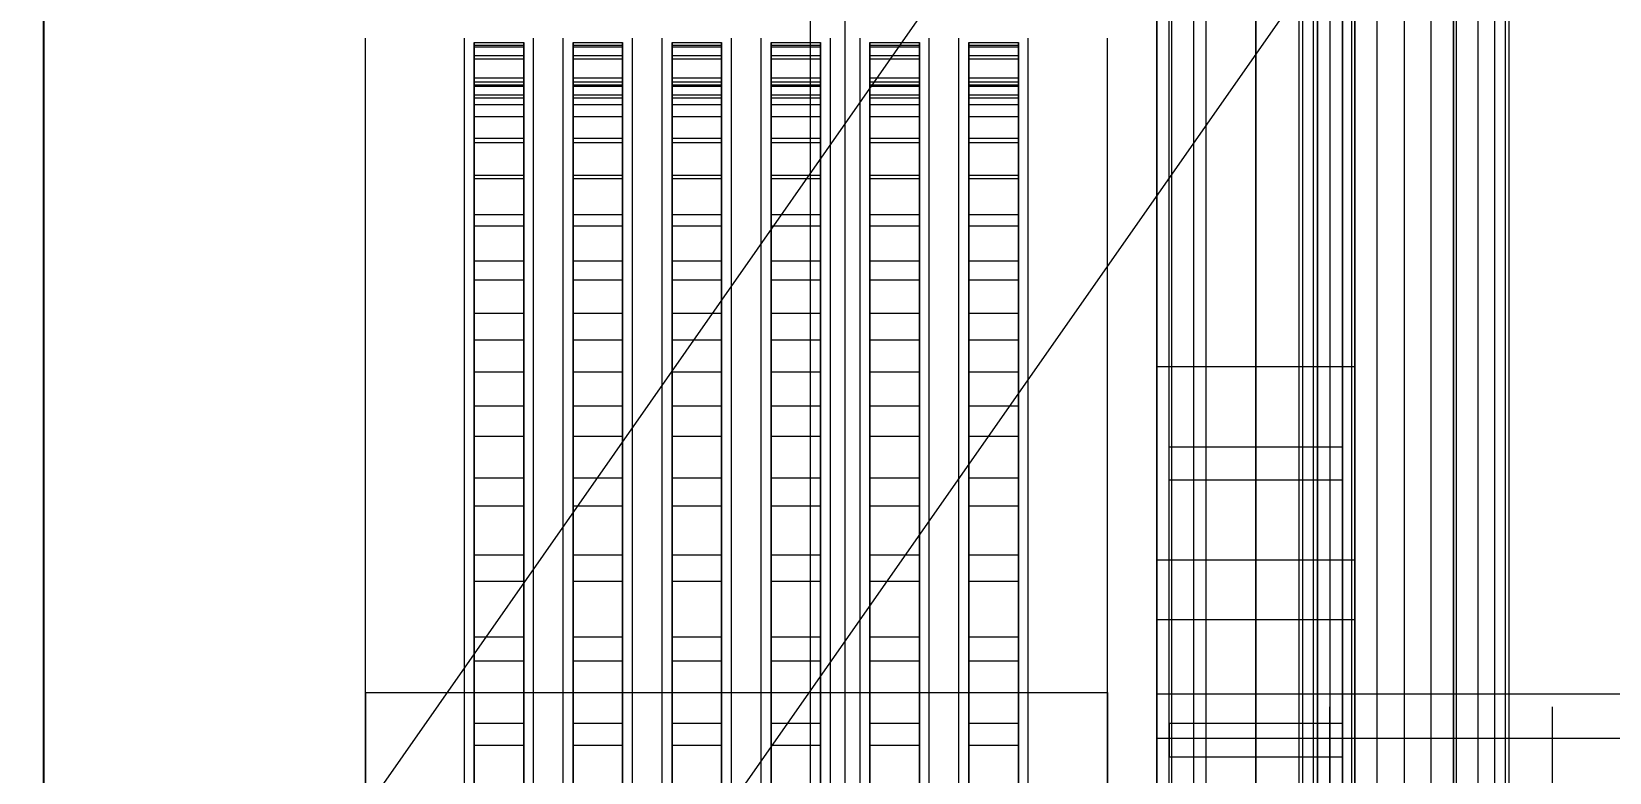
# Model space of a CAD drawing. Header units: millimetres. Extents: x -1970 to 59977, y -50268 to 6837.
# Drawn here: x -1727.5 to -1408.5, y -34168.6 to -34018.8 of the extents above; entities that cross this region are included whole.
import ezdxf

# ---------------------------------------------------------------- set-up
doc = ezdxf.new("R2010")
doc.units = ezdxf.units.MM
for name, color, linetype, lineweight in [('COTAS_O', 1, 'Continuous', 0), ('frontal_briquetadora', 7, 'Continuous', 0), ('frontal_C03', 7, 'Continuous', 0), ('frontal_mezcladora', 7, 'Continuous', 0), ('frontal_tolva', 7, 'Continuous', 0)]:
    doc.layers.add(name, color=color, linetype=linetype, lineweight=lineweight)
doc.dimstyles.new('R19_100', dxfattribs={"dimtxt": 250, "dimasz": 150, "dimexe": 150, "dimexo": 80, "dimgap": 100, "dimtad": 1, "dimtih": 1, "dimtoh": 1, "dimdsep": 46, "dimcen": 0.09, "dimadec": 0, "dimazin": 0, "dimtfac": 1, "dimtdec": 4, "dimtofl": 0, "dimtmove": 0, "dimatfit": 3, "dimfxl": 1, "dimtolj": 1, "dimtzin": 0, "dimarcsym": 0})

# ---------------------------------------------------------------- blocks, each defined once
blk = doc.blocks.new('*D38')
at = {"layer": 'COTAS_O', "color": 0, "lineweight": -2, "transparency": 16777216}
for p, q in [((-1645, -31700), (-875, -31700)), ((-1025, -34250), (-1025, -31850)), ((-1645, -34400), (-875, -34400))]:
    blk.add_line(p, q, dxfattribs=at)
at = {"layer": 'COTAS_O', "color": 0, "transparency": 16777216}
for points in [[(-1050, -31850), (-1000, -31850), (-1025, -31700)], [(-1050, -34250), (-1000, -34250), (-1025, -34400)]]:
    blk.add_solid(points, dxfattribs=at)
at = {"layer": 'Defpoints', "color": 0, "transparency": 16777216}
for p in [(-1725, -31700), (-1025, -31700), (-1725, -34400)]:
    blk.add_point(p, dxfattribs=at)
blk = doc.blocks.new('*D39')
at = {"layer": 'COTAS_O', "color": 0, "lineweight": -2, "transparency": 16777216}
for p, q in [((-1725, -34320), (-1725, -33550)), ((1725, -34320), (1725, -33550)), ((-1575, -33700), (1575, -33700))]:
    blk.add_line(p, q, dxfattribs=at)
at = {"layer": 'COTAS_O', "color": 0, "transparency": 16777216}
for points in [[(-1575, -33675), (-1575, -33725), (-1725, -33700)], [(1575, -33675), (1575, -33725), (1725, -33700)]]:
    blk.add_solid(points, dxfattribs=at)
at = {"layer": 'Defpoints', "color": 0, "transparency": 16777216}
for p in [(1725, -33700), (-1725, -34400), (1725, -34400)]:
    blk.add_point(p, dxfattribs=at)
blk = doc.blocks.new('*D44')
at = {"layer": 'COTAS_O', "color": 0, "lineweight": -2, "transparency": 16777216}
for p, q in [((-1400, -33700), (-630, -33700)), ((-780, -35850), (-780, -33850)), ((-1400, -36000), (-630, -36000))]:
    blk.add_line(p, q, dxfattribs=at)
at = {"layer": 'COTAS_O', "color": 0, "transparency": 16777216}
for points in [[(-805, -33850), (-755, -33850), (-780, -33700)], [(-805, -35850), (-755, -35850), (-780, -36000)]]:
    blk.add_solid(points, dxfattribs=at)
at = {"layer": 'Defpoints', "color": 0, "transparency": 16777216}
for p in [(-1480, -33700), (-780, -33700), (-1480, -36000)]:
    blk.add_point(p, dxfattribs=at)

msp = doc.modelspace()

# ---------------------------------------------------------------- linework, layer by layer
at = {"layer": 'frontal_briquetadora'}
for p, q in [((-1660, -34021.432), (-1660, -34020.159)), ((-1640, -34021.432), (-1640, -34020.159)), ((-1638, -34021.599), (-1638, -34021.008)), ((-1638, -34021.008), (-1638, -34021.918)), ((-1638, -34021.008), (-1628, -34021.008)), ((-1628, -34021.008), (-1628, -34021.918)), ((-1628, -34021.599), (-1628, -34021.008)), ((-1626, -34021.432), (-1626, -34020.159)), ((-1620, -34021.432), (-1620, -34020.159)), ((-1618, -34021.599), (-1618, -34021.008)), ((-1618, -34021.008), (-1618, -34021.918)), ((-1618, -34021.008), (-1608, -34021.008)), ((-1608, -34021.008), (-1608, -34021.918)), ((-1608, -34021.599), (-1608, -34021.008)), ((-1606, -34021.432), (-1606, -34020.159)), ((-1600, -34021.432), (-1600, -34020.159)), ((-1598, -34021.599), (-1598, -34021.008)), ((-1598, -34021.008), (-1598, -34021.918)), ((-1598, -34021.008), (-1588, -34021.008)), ((-1588, -34021.008), (-1588, -34021.918)), ((-1588, -34021.599), (-1588, -34021.008)), ((-1586, -34021.432), (-1586, -34020.159)), ((-1580, -34021.432), (-1580, -34020.159)), ((-1578, -34021.599), (-1578, -34021.008)), ((-1578, -34021.008), (-1578, -34021.918)), ((-1578, -34021.008), (-1568, -34021.008)), ((-1568, -34021.008), (-1568, -34021.918)), ((-1568, -34021.599), (-1568, -34021.008)), ((-1566, -34021.432), (-1566, -34020.159)), ((-1560, -34021.432), (-1560, -34020.159)), ((-1558, -34021.599), (-1558, -34021.008)), ((-1558, -34021.008), (-1558, -34021.918)), ((-1558, -34021.008), (-1548, -34021.008)), ((-1548, -34021.008), (-1548, -34021.918)), ((-1548, -34021.599), (-1548, -34021.008)), ((-1546, -34021.432), (-1546, -34020.159)), ((-1540, -34021.432), (-1540, -34020.159)), ((-1538, -34021.599), (-1538, -34021.008)), ((-1538, -34021.008), (-1538, -34021.918)), ((-1538, -34021.008), (-1528, -34021.008)), ((-1528, -34021.008), (-1528, -34021.918)), ((-1528, -34021.599), (-1528, -34021.008)), ((-1526, -34021.432), (-1526, -34020.159)), ((-1510, -34021.432), (-1510, -34020.159)), ((-1660, -34023.974), (-1660, -34021.432)), ((-1660, -34027.772), (-1660, -34023.974)), ((-1640, -34023.974), (-1640, -34021.432)), ((-1640, -34027.772), (-1640, -34023.974)), ((-1638, -34023.687), (-1638, -34021.599)), ((-1638, -34021.599), (-1628, -34021.599)), ((-1638, -34021.918), (-1638, -34024.323)), ((-1638, -34021.918), (-1628, -34021.918)), ((-1638, -34255.522), (-1638, -34023.687)), ((-1638, -34023.687), (-1628, -34023.687)), ((-1638, -34024.323), (-1638, -34028.212)), ((-1638, -34024.323), (-1628, -34024.323)), ((-1628, -34023.687), (-1628, -34021.599)), ((-1628, -34021.918), (-1628, -34024.323)), ((-1628, -34255.522), (-1628, -34023.687)), ((-1628, -34024.323), (-1628, -34028.212)), ((-1626, -34023.974), (-1626, -34021.432)), ((-1626, -34027.772), (-1626, -34023.974)), ((-1620, -34023.974), (-1620, -34021.432)), ((-1620, -34027.772), (-1620, -34023.974)), ((-1618, -34023.687), (-1618, -34021.599)), ((-1618, -34021.599), (-1608, -34021.599)), ((-1618, -34021.918), (-1618, -34024.323)), ((-1618, -34021.918), (-1608, -34021.918)), ((-1618, -34255.522), (-1618, -34023.687)), ((-1618, -34023.687), (-1608, -34023.687)), ((-1618, -34024.323), (-1618, -34028.212)), ((-1618, -34024.323), (-1608, -34024.323)), ((-1608, -34023.687), (-1608, -34021.599)), ((-1608, -34021.918), (-1608, -34024.323)), ((-1608, -34255.522), (-1608, -34023.687)), ((-1608, -34024.323), (-1608, -34028.212)), ((-1606, -34023.974), (-1606, -34021.432)), ((-1606, -34027.772), (-1606, -34023.974)), ((-1600, -34023.974), (-1600, -34021.432)), ((-1600, -34027.772), (-1600, -34023.974)), ((-1598, -34023.687), (-1598, -34021.599)), ((-1598, -34021.599), (-1588, -34021.599)), ((-1598, -34021.918), (-1598, -34024.323)), ((-1598, -34021.918), (-1588, -34021.918)), ((-1598, -34255.522), (-1598, -34023.687)), ((-1598, -34023.687), (-1588, -34023.687)), ((-1598, -34024.323), (-1598, -34028.212)), ((-1598, -34024.323), (-1588, -34024.323)), ((-1588, -34023.687), (-1588, -34021.599)), ((-1588, -34021.918), (-1588, -34024.323)), ((-1588, -34255.522), (-1588, -34023.687)), ((-1588, -34024.323), (-1588, -34028.212)), ((-1586, -34023.974), (-1586, -34021.432)), ((-1586, -34027.772), (-1586, -34023.974)), ((-1580, -34023.974), (-1580, -34021.432)), ((-1580, -34027.772), (-1580, -34023.974)), ((-1578, -34023.687), (-1578, -34021.599)), ((-1578, -34021.599), (-1568, -34021.599)), ((-1578, -34021.918), (-1578, -34024.323)), ((-1578, -34021.918), (-1568, -34021.918)), ((-1578, -34255.522), (-1578, -34023.687)), ((-1578, -34023.687), (-1568, -34023.687)), ((-1578, -34024.323), (-1578, -34028.212)), ((-1578, -34024.323), (-1568, -34024.323)), ((-1568, -34023.687), (-1568, -34021.599)), ((-1568, -34021.918), (-1568, -34024.323)), ((-1568, -34255.522), (-1568, -34023.687)), ((-1568, -34024.323), (-1568, -34028.212)), ((-1566, -34023.974), (-1566, -34021.432)), ((-1566, -34027.772), (-1566, -34023.974)), ((-1560, -34023.974), (-1560, -34021.432)), ((-1560, -34027.772), (-1560, -34023.974)), ((-1558, -34023.687), (-1558, -34021.599)), ((-1558, -34021.599), (-1548, -34021.599)), ((-1558, -34021.918), (-1558, -34024.323)), ((-1558, -34021.918), (-1548, -34021.918)), ((-1558, -34255.522), (-1558, -34023.687)), ((-1558, -34023.687), (-1548, -34023.687)), ((-1558, -34024.323), (-1558, -34028.212)), ((-1558, -34024.323), (-1548, -34024.323)), ((-1548, -34023.687), (-1548, -34021.599)), ((-1548, -34021.918), (-1548, -34024.323)), ((-1548, -34255.522), (-1548, -34023.687)), ((-1548, -34024.323), (-1548, -34028.212)), ((-1546, -34023.974), (-1546, -34021.432)), ((-1546, -34027.772), (-1546, -34023.974)), ((-1540, -34023.974), (-1540, -34021.432)), ((-1540, -34027.772), (-1540, -34023.974)), ((-1538, -34023.687), (-1538, -34021.599)), ((-1538, -34021.599), (-1528, -34021.599)), ((-1538, -34021.918), (-1538, -34024.323)), ((-1538, -34021.918), (-1528, -34021.918)), ((-1538, -34255.522), (-1538, -34023.687)), ((-1538, -34023.687), (-1528, -34023.687)), ((-1538, -34024.323), (-1538, -34028.212)), ((-1538, -34024.323), (-1528, -34024.323)), ((-1528, -34023.687), (-1528, -34021.599)), ((-1528, -34021.918), (-1528, -34024.323)), ((-1528, -34255.522), (-1528, -34023.687)), ((-1528, -34024.323), (-1528, -34028.212)), ((-1526, -34023.974), (-1526, -34021.432)), ((-1526, -34027.772), (-1526, -34023.974)), ((-1510, -34023.974), (-1510, -34021.432)), ((-1510, -34027.772), (-1510, -34023.974)), ((-1660, -34032.813), (-1660, -34027.772)), ((-1640, -34032.813), (-1640, -34027.772)), ((-1640, -34030.642), (-1640, -34030)), ((-1640, -34032.567), (-1640, -34030.642)), ((-1638, -34028.212), (-1638, -34033.566)), ((-1638, -34028.212), (-1628, -34028.212)), ((-1638, -34029.008), (-1638, -34029.894)), ((-1638, -34029.584), (-1638, -34029.008)), ((-1638, -34029.008), (-1628, -34029.008)), ((-1638, -34031.618), (-1638, -34029.584)), ((-1638, -34029.584), (-1628, -34029.584)), ((-1638, -34029.894), (-1638, -34032.237)), ((-1638, -34029.894), (-1628, -34029.894)), ((-1628, -34028.212), (-1628, -34033.566)), ((-1628, -34029.584), (-1628, -34029.008)), ((-1628, -34029.008), (-1628, -34029.894)), ((-1628, -34031.618), (-1628, -34029.584)), ((-1628, -34029.894), (-1628, -34032.237)), ((-1626, -34032.813), (-1626, -34027.772)), ((-1626, -34030.642), (-1626, -34030)), ((-1626, -34032.567), (-1626, -34030.642)), ((-1620, -34032.813), (-1620, -34027.772)), ((-1620, -34030.642), (-1620, -34030)), ((-1620, -34032.567), (-1620, -34030.642)), ((-1618, -34028.212), (-1618, -34033.566)), ((-1618, -34028.212), (-1608, -34028.212)), ((-1618, -34029.008), (-1618, -34029.894)), ((-1618, -34029.584), (-1618, -34029.008)), ((-1618, -34029.008), (-1608, -34029.008)), ((-1618, -34031.618), (-1618, -34029.584)), ((-1618, -34029.584), (-1608, -34029.584)), ((-1618, -34029.894), (-1618, -34032.237)), ((-1618, -34029.894), (-1608, -34029.894)), ((-1608, -34028.212), (-1608, -34033.566)), ((-1608, -34029.584), (-1608, -34029.008)), ((-1608, -34029.008), (-1608, -34029.894)), ((-1608, -34031.618), (-1608, -34029.584)), ((-1608, -34029.894), (-1608, -34032.237)), ((-1606, -34032.813), (-1606, -34027.772)), ((-1606, -34030.642), (-1606, -34030)), ((-1606, -34032.567), (-1606, -34030.642)), ((-1600, -34032.813), (-1600, -34027.772)), ((-1600, -34030.642), (-1600, -34030)), ((-1600, -34032.567), (-1600, -34030.642)), ((-1598, -34028.212), (-1598, -34033.566)), ((-1598, -34028.212), (-1588, -34028.212)), ((-1598, -34029.008), (-1598, -34029.894)), ((-1598, -34029.584), (-1598, -34029.008)), ((-1598, -34029.008), (-1588, -34029.008)), ((-1598, -34031.618), (-1598, -34029.584)), ((-1598, -34029.584), (-1588, -34029.584)), ((-1598, -34029.894), (-1598, -34032.237)), ((-1598, -34029.894), (-1588, -34029.894)), ((-1588, -34028.212), (-1588, -34033.566)), ((-1588, -34029.584), (-1588, -34029.008)), ((-1588, -34029.008), (-1588, -34029.894)), ((-1588, -34031.618), (-1588, -34029.584)), ((-1588, -34029.894), (-1588, -34032.237)), ((-1586, -34032.813), (-1586, -34027.772)), ((-1586, -34030.642), (-1586, -34030)), ((-1586, -34032.567), (-1586, -34030.642)), ((-1580, -34032.813), (-1580, -34027.772)), ((-1580, -34030.642), (-1580, -34030)), ((-1580, -34032.567), (-1580, -34030.642)), ((-1578, -34028.212), (-1578, -34033.566)), ((-1578, -34028.212), (-1568, -34028.212)), ((-1578, -34029.008), (-1578, -34029.894)), ((-1578, -34029.584), (-1578, -34029.008)), ((-1578, -34029.008), (-1568, -34029.008)), ((-1578, -34031.618), (-1578, -34029.584)), ((-1578, -34029.584), (-1568, -34029.584)), ((-1578, -34029.894), (-1578, -34032.237)), ((-1578, -34029.894), (-1568, -34029.894)), ((-1568, -34028.212), (-1568, -34033.566)), ((-1568, -34029.584), (-1568, -34029.008)), ((-1568, -34029.008), (-1568, -34029.894)), ((-1568, -34031.618), (-1568, -34029.584)), ((-1568, -34029.894), (-1568, -34032.237)), ((-1566, -34032.813), (-1566, -34027.772)), ((-1566, -34030.642), (-1566, -34030)), ((-1566, -34032.567), (-1566, -34030.642)), ((-1560, -34032.813), (-1560, -34027.772)), ((-1560, -34030.642), (-1560, -34030)), ((-1560, -34032.567), (-1560, -34030.642)), ((-1558, -34028.212), (-1558, -34033.566)), ((-1558, -34028.212), (-1548, -34028.212)), ((-1558, -34029.008), (-1558, -34029.894)), ((-1558, -34029.584), (-1558, -34029.008)), ((-1558, -34029.008), (-1548, -34029.008)), ((-1558, -34031.618), (-1558, -34029.584)), ((-1558, -34029.584), (-1548, -34029.584)), ((-1558, -34029.894), (-1558, -34032.237)), ((-1558, -34029.894), (-1548, -34029.894)), ((-1548, -34028.212), (-1548, -34033.566)), ((-1548, -34029.584), (-1548, -34029.008)), ((-1548, -34029.008), (-1548, -34029.894)), ((-1548, -34031.618), (-1548, -34029.584)), ((-1548, -34029.894), (-1548, -34032.237)), ((-1546, -34032.813), (-1546, -34027.772)), ((-1546, -34030.642), (-1546, -34030)), ((-1546, -34032.567), (-1546, -34030.642)), ((-1540, -34032.813), (-1540, -34027.772)), ((-1540, -34030.642), (-1540, -34030)), ((-1540, -34032.567), (-1540, -34030.642)), ((-1538, -34028.212), (-1538, -34033.566)), ((-1538, -34028.212), (-1528, -34028.212)), ((-1538, -34029.008), (-1538, -34029.894)), ((-1538, -34029.584), (-1538, -34029.008)), ((-1538, -34029.008), (-1528, -34029.008)), ((-1538, -34031.618), (-1538, -34029.584)), ((-1538, -34029.584), (-1528, -34029.584)), ((-1538, -34029.894), (-1538, -34032.237)), ((-1538, -34029.894), (-1528, -34029.894)), ((-1528, -34028.212), (-1528, -34033.566)), ((-1528, -34029.584), (-1528, -34029.008)), ((-1528, -34029.008), (-1528, -34029.894)), ((-1528, -34031.618), (-1528, -34029.584)), ((-1528, -34029.894), (-1528, -34032.237)), ((-1526, -34032.813), (-1526, -34027.772)), ((-1526, -34030.642), (-1526, -34030)), ((-1526, -34032.567), (-1526, -34030.642)), ((-1510, -34032.813), (-1510, -34027.772)), ((-1660, -34039.075), (-1660, -34032.813)), ((-1640, -34035.764), (-1640, -34032.567)), ((-1640, -34039.075), (-1640, -34032.813)), ((-1638, -34263.452), (-1638, -34031.618)), ((-1638, -34031.618), (-1628, -34031.618)), ((-1638, -34032.237), (-1638, -34036.025)), ((-1638, -34032.237), (-1628, -34032.237)), ((-1638, -34033.566), (-1638, -34040.36)), ((-1638, -34033.566), (-1628, -34033.566)), ((-1628, -34263.452), (-1628, -34031.618)), ((-1628, -34032.237), (-1628, -34036.025)), ((-1628, -34033.566), (-1628, -34040.36)), ((-1626, -34035.764), (-1626, -34032.567)), ((-1626, -34039.075), (-1626, -34032.813)), ((-1620, -34035.764), (-1620, -34032.567)), ((-1620, -34039.075), (-1620, -34032.813)), ((-1618, -34263.452), (-1618, -34031.618)), ((-1618, -34031.618), (-1608, -34031.618)), ((-1618, -34032.237), (-1618, -34036.025)), ((-1618, -34032.237), (-1608, -34032.237)), ((-1618, -34033.566), (-1618, -34040.36)), ((-1618, -34033.566), (-1608, -34033.566)), ((-1608, -34263.452), (-1608, -34031.618)), ((-1608, -34032.237), (-1608, -34036.025)), ((-1608, -34033.566), (-1608, -34040.36)), ((-1606, -34035.764), (-1606, -34032.567)), ((-1606, -34039.075), (-1606, -34032.813)), ((-1600, -34035.764), (-1600, -34032.567)), ((-1600, -34039.075), (-1600, -34032.813)), ((-1598, -34263.452), (-1598, -34031.618)), ((-1598, -34031.618), (-1588, -34031.618)), ((-1598, -34032.237), (-1598, -34036.025)), ((-1598, -34032.237), (-1588, -34032.237)), ((-1598, -34033.566), (-1598, -34040.36)), ((-1598, -34033.566), (-1588, -34033.566)), ((-1588, -34263.452), (-1588, -34031.618)), ((-1588, -34032.237), (-1588, -34036.025)), ((-1588, -34033.566), (-1588, -34040.36)), ((-1586, -34035.764), (-1586, -34032.567)), ((-1586, -34039.075), (-1586, -34032.813)), ((-1580, -34035.764), (-1580, -34032.567)), ((-1580, -34039.075), (-1580, -34032.813)), ((-1578, -34263.452), (-1578, -34031.618)), ((-1578, -34031.618), (-1568, -34031.618)), ((-1578, -34032.237), (-1578, -34036.025)), ((-1578, -34032.237), (-1568, -34032.237)), ((-1578, -34033.566), (-1578, -34040.36)), ((-1578, -34033.566), (-1568, -34033.566)), ((-1568, -34263.452), (-1568, -34031.618)), ((-1568, -34032.237), (-1568, -34036.025)), ((-1568, -34033.566), (-1568, -34040.36)), ((-1566, -34035.764), (-1566, -34032.567)), ((-1566, -34039.075), (-1566, -34032.813)), ((-1560, -34035.764), (-1560, -34032.567)), ((-1560, -34039.075), (-1560, -34032.813)), ((-1558, -34263.452), (-1558, -34031.618)), ((-1558, -34031.618), (-1548, -34031.618)), ((-1558, -34032.237), (-1558, -34036.025)), ((-1558, -34032.237), (-1548, -34032.237)), ((-1558, -34033.566), (-1558, -34040.36)), ((-1558, -34033.566), (-1548, -34033.566)), ((-1548, -34263.452), (-1548, -34031.618)), ((-1548, -34032.237), (-1548, -34036.025)), ((-1548, -34033.566), (-1548, -34040.36)), ((-1546, -34035.764), (-1546, -34032.567)), ((-1546, -34039.075), (-1546, -34032.813)), ((-1540, -34035.764), (-1540, -34032.567)), ((-1540, -34039.075), (-1540, -34032.813)), ((-1538, -34263.452), (-1538, -34031.618)), ((-1538, -34031.618), (-1528, -34031.618)), ((-1538, -34032.237), (-1538, -34036.025)), ((-1538, -34032.237), (-1528, -34032.237)), ((-1538, -34033.566), (-1538, -34040.36)), ((-1538, -34033.566), (-1528, -34033.566)), ((-1528, -34263.452), (-1528, -34031.618)), ((-1528, -34032.237), (-1528, -34036.025)), ((-1528, -34033.566), (-1528, -34040.36)), ((-1526, -34035.764), (-1526, -34032.567)), ((-1526, -34039.075), (-1526, -34032.813)), ((-1510, -34039.075), (-1510, -34032.813)), ((-1640, -34040.222), (-1640, -34035.764)), ((-1638, -34036.025), (-1638, -34041.241)), ((-1638, -34036.025), (-1628, -34036.025)), ((-1628, -34036.025), (-1628, -34041.241)), ((-1626, -34040.222), (-1626, -34035.764)), ((-1620, -34040.222), (-1620, -34035.764)), ((-1618, -34036.025), (-1618, -34041.241)), ((-1618, -34036.025), (-1608, -34036.025)), ((-1608, -34036.025), (-1608, -34041.241)), ((-1606, -34040.222), (-1606, -34035.764)), ((-1600, -34040.222), (-1600, -34035.764)), ((-1598, -34036.025), (-1598, -34041.241)), ((-1598, -34036.025), (-1588, -34036.025)), ((-1588, -34036.025), (-1588, -34041.241)), ((-1586, -34040.222), (-1586, -34035.764)), ((-1580, -34040.222), (-1580, -34035.764)), ((-1578, -34036.025), (-1578, -34041.241)), ((-1578, -34036.025), (-1568, -34036.025)), ((-1568, -34036.025), (-1568, -34041.241)), ((-1566, -34040.222), (-1566, -34035.764)), ((-1560, -34040.222), (-1560, -34035.764)), ((-1558, -34036.025), (-1558, -34041.241)), ((-1558, -34036.025), (-1548, -34036.025)), ((-1548, -34036.025), (-1548, -34041.241)), ((-1546, -34040.222), (-1546, -34035.764)), ((-1540, -34040.222), (-1540, -34035.764)), ((-1538, -34036.025), (-1538, -34041.241)), ((-1538, -34036.025), (-1528, -34036.025)), ((-1528, -34036.025), (-1528, -34041.241)), ((-1526, -34040.222), (-1526, -34035.764)), ((-1660, -34046.532), (-1660, -34039.075)), ((-1640, -34046.532), (-1640, -34039.075)), ((-1640, -34045.921), (-1640, -34040.222)), ((-1638, -34040.36), (-1638, -34048.56)), ((-1638, -34040.36), (-1628, -34040.36)), ((-1628, -34040.36), (-1628, -34048.56)), ((-1626, -34046.532), (-1626, -34039.075)), ((-1626, -34045.921), (-1626, -34040.222)), ((-1620, -34046.532), (-1620, -34039.075)), ((-1620, -34045.921), (-1620, -34040.222)), ((-1618, -34040.36), (-1618, -34048.56)), ((-1618, -34040.36), (-1608, -34040.36)), ((-1608, -34040.36), (-1608, -34048.56)), ((-1606, -34046.532), (-1606, -34039.075)), ((-1606, -34045.921), (-1606, -34040.222)), ((-1600, -34046.532), (-1600, -34039.075)), ((-1600, -34045.921), (-1600, -34040.222)), ((-1598, -34040.36), (-1598, -34048.56)), ((-1598, -34040.36), (-1588, -34040.36)), ((-1588, -34040.36), (-1588, -34048.56)), ((-1586, -34046.532), (-1586, -34039.075)), ((-1586, -34045.921), (-1586, -34040.222)), ((-1580, -34046.532), (-1580, -34039.075)), ((-1580, -34045.921), (-1580, -34040.222)), ((-1578, -34040.36), (-1578, -34048.56)), ((-1578, -34040.36), (-1568, -34040.36)), ((-1568, -34040.36), (-1568, -34048.56)), ((-1566, -34046.532), (-1566, -34039.075)), ((-1566, -34045.921), (-1566, -34040.222)), ((-1560, -34046.532), (-1560, -34039.075)), ((-1560, -34045.921), (-1560, -34040.222)), ((-1558, -34040.36), (-1558, -34048.56)), ((-1558, -34040.36), (-1548, -34040.36)), ((-1548, -34040.36), (-1548, -34048.56)), ((-1546, -34046.532), (-1546, -34039.075)), ((-1546, -34045.921), (-1546, -34040.222)), ((-1540, -34046.532), (-1540, -34039.075)), ((-1540, -34045.921), (-1540, -34040.222)), ((-1538, -34040.36), (-1538, -34048.56)), ((-1538, -34040.36), (-1528, -34040.36)), ((-1528, -34040.36), (-1528, -34048.56)), ((-1526, -34046.532), (-1526, -34039.075)), ((-1526, -34045.921), (-1526, -34040.222)), ((-1510, -34046.532), (-1510, -34039.075)), ((-1638, -34041.241), (-1638, -34047.859)), ((-1638, -34041.241), (-1628, -34041.241)), ((-1628, -34041.241), (-1628, -34047.859)), ((-1618, -34041.241), (-1618, -34047.859)), ((-1618, -34041.241), (-1608, -34041.241)), ((-1608, -34041.241), (-1608, -34047.859)), ((-1598, -34041.241), (-1598, -34047.859)), ((-1598, -34041.241), (-1588, -34041.241)), ((-1588, -34041.241), (-1588, -34047.859)), ((-1578, -34041.241), (-1578, -34047.859)), ((-1578, -34041.241), (-1568, -34041.241)), ((-1568, -34041.241), (-1568, -34047.859)), ((-1558, -34041.241), (-1558, -34047.859)), ((-1558, -34041.241), (-1548, -34041.241)), ((-1548, -34041.241), (-1548, -34047.859)), ((-1538, -34041.241), (-1538, -34047.859)), ((-1538, -34041.241), (-1528, -34041.241)), ((-1528, -34041.241), (-1528, -34047.859)), ((-1660, -34055.154), (-1660, -34046.532)), ((-1640, -34052.836), (-1640, -34045.921)), ((-1640, -34055.154), (-1640, -34046.532)), ((-1626, -34052.836), (-1626, -34045.921)), ((-1626, -34055.154), (-1626, -34046.532)), ((-1620, -34052.836), (-1620, -34045.921)), ((-1620, -34055.154), (-1620, -34046.532)), ((-1606, -34052.836), (-1606, -34045.921)), ((-1606, -34055.154), (-1606, -34046.532)), ((-1600, -34052.836), (-1600, -34045.921)), ((-1600, -34055.154), (-1600, -34046.532)), ((-1586, -34052.836), (-1586, -34045.921)), ((-1586, -34055.154), (-1586, -34046.532)), ((-1580, -34052.836), (-1580, -34045.921)), ((-1580, -34055.154), (-1580, -34046.532)), ((-1566, -34052.836), (-1566, -34045.921)), ((-1566, -34055.154), (-1566, -34046.532)), ((-1560, -34052.836), (-1560, -34045.921)), ((-1560, -34055.154), (-1560, -34046.532)), ((-1546, -34052.836), (-1546, -34045.921)), ((-1546, -34055.154), (-1546, -34046.532)), ((-1540, -34052.836), (-1540, -34045.921)), ((-1540, -34055.154), (-1540, -34046.532)), ((-1526, -34052.836), (-1526, -34045.921)), ((-1526, -34055.154), (-1526, -34046.532)), ((-1510, -34055.154), (-1510, -34046.532)), ((-1638, -34047.859), (-1638, -34055.846)), ((-1638, -34047.859), (-1628, -34047.859)), ((-1638, -34048.56), (-1638, -34058.126)), ((-1638, -34048.56), (-1628, -34048.56)), ((-1628, -34047.859), (-1628, -34055.846)), ((-1628, -34048.56), (-1628, -34058.126)), ((-1618, -34047.859), (-1618, -34055.846)), ((-1618, -34047.859), (-1608, -34047.859)), ((-1618, -34048.56), (-1618, -34058.126)), ((-1618, -34048.56), (-1608, -34048.56)), ((-1608, -34047.859), (-1608, -34055.846)), ((-1608, -34048.56), (-1608, -34058.126)), ((-1598, -34047.859), (-1598, -34055.846)), ((-1598, -34047.859), (-1588, -34047.859)), ((-1598, -34048.56), (-1598, -34058.126)), ((-1598, -34048.56), (-1588, -34048.56)), ((-1588, -34047.859), (-1588, -34055.846)), ((-1588, -34048.56), (-1588, -34058.126)), ((-1578, -34047.859), (-1578, -34055.846)), ((-1578, -34047.859), (-1568, -34047.859)), ((-1578, -34048.56), (-1578, -34058.126)), ((-1578, -34048.56), (-1568, -34048.56)), ((-1568, -34047.859), (-1568, -34055.846)), ((-1568, -34048.56), (-1568, -34058.126)), ((-1558, -34047.859), (-1558, -34055.846)), ((-1558, -34047.859), (-1548, -34047.859)), ((-1558, -34048.56), (-1558, -34058.126)), ((-1558, -34048.56), (-1548, -34048.56)), ((-1548, -34047.859), (-1548, -34055.846)), ((-1548, -34048.56), (-1548, -34058.126)), ((-1538, -34047.859), (-1538, -34055.846)), ((-1538, -34047.859), (-1528, -34047.859)), ((-1538, -34048.56), (-1538, -34058.126)), ((-1538, -34048.56), (-1528, -34048.56)), ((-1528, -34047.859), (-1528, -34055.846)), ((-1528, -34048.56), (-1528, -34058.126)), ((-1640, -34060.938), (-1640, -34052.836)), ((-1626, -34060.938), (-1626, -34052.836)), ((-1620, -34060.938), (-1620, -34052.836)), ((-1606, -34060.938), (-1606, -34052.836)), ((-1600, -34060.938), (-1600, -34052.836)), ((-1586, -34060.938), (-1586, -34052.836)), ((-1580, -34060.938), (-1580, -34052.836)), ((-1566, -34060.938), (-1566, -34052.836)), ((-1560, -34060.938), (-1560, -34052.836)), ((-1546, -34060.938), (-1546, -34052.836)), ((-1540, -34060.938), (-1540, -34052.836)), ((-1526, -34060.938), (-1526, -34052.836)), ((-1660, -34064.906), (-1660, -34055.154)), ((-1640, -34064.906), (-1640, -34055.154)), ((-1638, -34055.846), (-1638, -34065.165)), ((-1638, -34055.846), (-1628, -34055.846)), ((-1628, -34055.846), (-1628, -34065.165)), ((-1626, -34064.906), (-1626, -34055.154)), ((-1620, -34064.906), (-1620, -34055.154)), ((-1618, -34055.846), (-1618, -34065.165)), ((-1618, -34055.846), (-1608, -34055.846)), ((-1608, -34055.846), (-1608, -34065.165)), ((-1606, -34064.906), (-1606, -34055.154)), ((-1600, -34064.906), (-1600, -34055.154)), ((-1598, -34055.846), (-1598, -34065.165)), ((-1598, -34055.846), (-1588, -34055.846)), ((-1588, -34055.846), (-1588, -34065.165)), ((-1586, -34064.906), (-1586, -34055.154)), ((-1580, -34064.906), (-1580, -34055.154)), ((-1578, -34055.846), (-1578, -34065.165)), ((-1578, -34055.846), (-1568, -34055.846)), ((-1568, -34055.846), (-1568, -34065.165)), ((-1566, -34064.906), (-1566, -34055.154)), ((-1560, -34064.906), (-1560, -34055.154)), ((-1558, -34055.846), (-1558, -34065.165)), ((-1558, -34055.846), (-1548, -34055.846)), ((-1548, -34055.846), (-1548, -34065.165)), ((-1546, -34064.906), (-1546, -34055.154)), ((-1540, -34064.906), (-1540, -34055.154)), ((-1538, -34055.846), (-1538, -34065.165)), ((-1538, -34055.846), (-1528, -34055.846)), ((-1528, -34055.846), (-1528, -34065.165)), ((-1526, -34064.906), (-1526, -34055.154)), ((-1510, -34064.906), (-1510, -34055.154)), ((-1638, -34058.126), (-1638, -34069.012)), ((-1638, -34058.126), (-1628, -34058.126)), ((-1628, -34058.126), (-1628, -34069.012)), ((-1618, -34058.126), (-1618, -34069.012)), ((-1618, -34058.126), (-1608, -34058.126)), ((-1608, -34058.126), (-1608, -34069.012)), ((-1598, -34058.126), (-1598, -34069.012)), ((-1598, -34058.126), (-1588, -34058.126)), ((-1588, -34058.126), (-1588, -34069.012)), ((-1578, -34058.126), (-1578, -34069.012)), ((-1578, -34058.126), (-1568, -34058.126)), ((-1568, -34058.126), (-1568, -34069.012)), ((-1558, -34058.126), (-1558, -34069.012)), ((-1558, -34058.126), (-1548, -34058.126)), ((-1548, -34058.126), (-1548, -34069.012)), ((-1538, -34058.126), (-1538, -34069.012)), ((-1538, -34058.126), (-1528, -34058.126)), ((-1528, -34058.126), (-1528, -34069.012)), ((-1640, -34070.192), (-1640, -34060.938)), ((-1626, -34070.192), (-1626, -34060.938)), ((-1620, -34070.192), (-1620, -34060.938)), ((-1606, -34070.192), (-1606, -34060.938)), ((-1600, -34070.192), (-1600, -34060.938)), ((-1586, -34070.192), (-1586, -34060.938)), ((-1580, -34070.192), (-1580, -34060.938)), ((-1566, -34070.192), (-1566, -34060.938)), ((-1560, -34070.192), (-1560, -34060.938)), ((-1546, -34070.192), (-1546, -34060.938)), ((-1540, -34070.192), (-1540, -34060.938)), ((-1526, -34070.192), (-1526, -34060.938)), ((-1660, -34075.747), (-1660, -34064.906)), ((-1640, -34075.747), (-1640, -34064.906)), ((-1638, -34065.165), (-1638, -34075.769)), ((-1638, -34065.165), (-1628, -34065.165)), ((-1628, -34065.165), (-1628, -34075.769)), ((-1626, -34075.747), (-1626, -34064.906)), ((-1620, -34075.747), (-1620, -34064.906)), ((-1618, -34065.165), (-1618, -34075.769)), ((-1618, -34065.165), (-1608, -34065.165)), ((-1608, -34065.165), (-1608, -34075.769)), ((-1606, -34075.747), (-1606, -34064.906)), ((-1600, -34075.747), (-1600, -34064.906)), ((-1598, -34065.165), (-1598, -34075.769)), ((-1598, -34065.165), (-1588, -34065.165)), ((-1588, -34065.165), (-1588, -34075.769)), ((-1586, -34075.747), (-1586, -34064.906)), ((-1580, -34075.747), (-1580, -34064.906)), ((-1578, -34065.165), (-1578, -34075.769)), ((-1578, -34065.165), (-1568, -34065.165)), ((-1568, -34065.165), (-1568, -34075.769)), ((-1566, -34075.747), (-1566, -34064.906)), ((-1560, -34075.747), (-1560, -34064.906)), ((-1558, -34065.165), (-1558, -34075.769)), ((-1558, -34065.165), (-1548, -34065.165)), ((-1548, -34065.165), (-1548, -34075.769)), ((-1546, -34075.747), (-1546, -34064.906)), ((-1540, -34075.747), (-1540, -34064.906)), ((-1538, -34065.165), (-1538, -34075.769)), ((-1538, -34065.165), (-1528, -34065.165)), ((-1528, -34065.165), (-1528, -34075.769)), ((-1526, -34075.747), (-1526, -34064.906)), ((-1510, -34075.747), (-1510, -34064.906)), ((-1638, -34069.012), (-1638, -34081.166)), ((-1638, -34069.012), (-1628, -34069.012)), ((-1628, -34069.012), (-1628, -34081.166)), ((-1618, -34069.012), (-1618, -34081.166)), ((-1618, -34069.012), (-1608, -34069.012)), ((-1608, -34069.012), (-1608, -34081.166)), ((-1598, -34069.012), (-1598, -34081.166)), ((-1598, -34069.012), (-1588, -34069.012)), ((-1588, -34069.012), (-1588, -34081.166)), ((-1578, -34069.012), (-1578, -34081.166)), ((-1578, -34069.012), (-1568, -34069.012)), ((-1568, -34069.012), (-1568, -34081.166)), ((-1558, -34069.012), (-1558, -34081.166)), ((-1558, -34069.012), (-1548, -34069.012)), ((-1548, -34069.012), (-1548, -34081.166)), ((-1538, -34069.012), (-1538, -34081.166)), ((-1538, -34069.012), (-1528, -34069.012)), ((-1528, -34069.012), (-1528, -34081.166)), ((-1640, -34080.559), (-1640, -34070.192)), ((-1626, -34080.559), (-1626, -34070.192)), ((-1620, -34080.559), (-1620, -34070.192)), ((-1606, -34080.559), (-1606, -34070.192)), ((-1600, -34080.559), (-1600, -34070.192)), ((-1586, -34080.559), (-1586, -34070.192)), ((-1580, -34080.559), (-1580, -34070.192)), ((-1566, -34080.559), (-1566, -34070.192)), ((-1560, -34080.559), (-1560, -34070.192)), ((-1546, -34080.559), (-1546, -34070.192)), ((-1540, -34080.559), (-1540, -34070.192)), ((-1526, -34080.559), (-1526, -34070.192)), ((-1660, -34087.632), (-1660, -34075.747)), ((-1640, -34087.632), (-1640, -34075.747)), ((-1638, -34075.769), (-1638, -34087.608)), ((-1638, -34075.769), (-1628, -34075.769)), ((-1628, -34075.769), (-1628, -34087.608)), ((-1626, -34087.632), (-1626, -34075.747)), ((-1620, -34087.632), (-1620, -34075.747)), ((-1618, -34075.769), (-1618, -34087.608)), ((-1618, -34075.769), (-1608, -34075.769)), ((-1608, -34075.769), (-1608, -34087.608)), ((-1606, -34087.632), (-1606, -34075.747)), ((-1600, -34087.632), (-1600, -34075.747)), ((-1598, -34075.769), (-1598, -34087.608)), ((-1598, -34075.769), (-1588, -34075.769)), ((-1588, -34075.769), (-1588, -34087.608)), ((-1586, -34087.632), (-1586, -34075.747)), ((-1580, -34087.632), (-1580, -34075.747)), ((-1578, -34075.769), (-1578, -34087.608)), ((-1578, -34075.769), (-1568, -34075.769)), ((-1568, -34075.769), (-1568, -34087.608)), ((-1566, -34087.632), (-1566, -34075.747)), ((-1560, -34087.632), (-1560, -34075.747)), ((-1558, -34075.769), (-1558, -34087.608)), ((-1558, -34075.769), (-1548, -34075.769)), ((-1548, -34075.769), (-1548, -34087.608)), ((-1546, -34087.632), (-1546, -34075.747)), ((-1540, -34087.632), (-1540, -34075.747)), ((-1538, -34075.769), (-1538, -34087.608)), ((-1538, -34075.769), (-1528, -34075.769)), ((-1528, -34075.769), (-1528, -34087.608)), ((-1526, -34087.632), (-1526, -34075.747)), ((-1510, -34087.632), (-1510, -34075.747)), ((-1640, -34091.994), (-1640, -34080.559)), ((-1638, -34081.166), (-1638, -34094.527)), ((-1638, -34081.166), (-1628, -34081.166)), ((-1628, -34081.166), (-1628, -34094.527)), ((-1626, -34091.994), (-1626, -34080.559)), ((-1620, -34091.994), (-1620, -34080.559)), ((-1618, -34081.166), (-1618, -34094.527)), ((-1618, -34081.166), (-1608, -34081.166)), ((-1608, -34081.166), (-1608, -34094.527)), ((-1606, -34091.994), (-1606, -34080.559)), ((-1600, -34091.994), (-1600, -34080.559)), ((-1598, -34081.166), (-1598, -34094.527)), ((-1598, -34081.166), (-1588, -34081.166)), ((-1588, -34081.166), (-1588, -34094.527)), ((-1586, -34091.994), (-1586, -34080.559)), ((-1580, -34091.994), (-1580, -34080.559)), ((-1578, -34081.166), (-1578, -34094.527)), ((-1578, -34081.166), (-1568, -34081.166)), ((-1568, -34081.166), (-1568, -34094.527)), ((-1566, -34091.994), (-1566, -34080.559)), ((-1560, -34091.994), (-1560, -34080.559)), ((-1558, -34081.166), (-1558, -34094.527)), ((-1558, -34081.166), (-1548, -34081.166)), ((-1548, -34081.166), (-1548, -34094.527)), ((-1546, -34091.994), (-1546, -34080.559)), ((-1540, -34091.994), (-1540, -34080.559)), ((-1538, -34081.166), (-1538, -34094.527)), ((-1538, -34081.166), (-1528, -34081.166)), ((-1528, -34081.166), (-1528, -34094.527)), ((-1526, -34091.994), (-1526, -34080.559)), ((-1660, -34088.791), (-1660, -34083.177)), ((-1510, -34088.791), (-1510, -34083.177)), ((-1660, -34100.514), (-1660, -34087.632)), ((-1640, -34100.514), (-1640, -34087.632)), ((-1638, -34087.608), (-1638, -34100.623)), ((-1638, -34087.608), (-1628, -34087.608)), ((-1628, -34087.608), (-1628, -34100.623)), ((-1626, -34100.514), (-1626, -34087.632)), ((-1620, -34100.514), (-1620, -34087.632)), ((-1618, -34087.608), (-1618, -34100.623)), ((-1618, -34087.608), (-1608, -34087.608)), ((-1608, -34087.608), (-1608, -34100.623)), ((-1606, -34100.514), (-1606, -34087.632)), ((-1600, -34100.514), (-1600, -34087.632)), ((-1598, -34087.608), (-1598, -34100.623)), ((-1598, -34087.608), (-1588, -34087.608)), ((-1588, -34087.608), (-1588, -34100.623)), ((-1586, -34100.514), (-1586, -34087.632)), ((-1580, -34100.514), (-1580, -34087.632)), ((-1578, -34087.608), (-1578, -34100.623)), ((-1578, -34087.608), (-1568, -34087.608)), ((-1568, -34087.608), (-1568, -34100.623)), ((-1566, -34100.514), (-1566, -34087.632)), ((-1560, -34100.514), (-1560, -34087.632)), ((-1558, -34087.608), (-1558, -34100.623)), ((-1558, -34087.608), (-1548, -34087.608)), ((-1548, -34087.608), (-1548, -34100.623)), ((-1546, -34100.514), (-1546, -34087.632)), ((-1540, -34100.514), (-1540, -34087.632)), ((-1538, -34087.608), (-1538, -34100.623)), ((-1538, -34087.608), (-1528, -34087.608)), ((-1528, -34087.608), (-1528, -34100.623)), ((-1526, -34100.514), (-1526, -34087.632)), ((-1510, -34100.514), (-1510, -34087.632)), ((-1660, -34099.562), (-1660, -34088.791)), ((-1510, -34099.562), (-1510, -34088.791)), ((-1640, -34104.448), (-1640, -34091.994)), ((-1638, -34094.527), (-1638, -34109.032)), ((-1638, -34094.527), (-1628, -34094.527)), ((-1628, -34094.527), (-1628, -34109.032)), ((-1626, -34104.448), (-1626, -34091.994)), ((-1620, -34104.448), (-1620, -34091.994)), ((-1618, -34094.527), (-1618, -34109.032)), ((-1618, -34094.527), (-1608, -34094.527)), ((-1608, -34094.527), (-1608, -34109.032)), ((-1606, -34104.448), (-1606, -34091.994)), ((-1600, -34104.448), (-1600, -34091.994)), ((-1598, -34094.527), (-1598, -34109.032)), ((-1598, -34094.527), (-1588, -34094.527)), ((-1588, -34094.527), (-1588, -34109.032)), ((-1586, -34104.448), (-1586, -34091.994)), ((-1580, -34104.448), (-1580, -34091.994)), ((-1578, -34094.527), (-1578, -34109.032)), ((-1578, -34094.527), (-1568, -34094.527)), ((-1568, -34094.527), (-1568, -34109.032)), ((-1566, -34104.448), (-1566, -34091.994)), ((-1560, -34104.448), (-1560, -34091.994)), ((-1558, -34094.527), (-1558, -34109.032)), ((-1558, -34094.527), (-1548, -34094.527)), ((-1548, -34094.527), (-1548, -34109.032)), ((-1546, -34104.448), (-1546, -34091.994)), ((-1540, -34104.448), (-1540, -34091.994)), ((-1538, -34094.527), (-1538, -34109.032)), ((-1538, -34094.527), (-1528, -34094.527)), ((-1528, -34094.527), (-1528, -34109.032)), ((-1526, -34104.448), (-1526, -34091.994)), ((-1660, -34114.62), (-1660, -34099.562)), ((-1660, -34114.338), (-1660, -34100.514)), ((-1640, -34114.338), (-1640, -34100.514)), ((-1638, -34100.623), (-1638, -34114.753)), ((-1638, -34100.623), (-1628, -34100.623)), ((-1628, -34100.623), (-1628, -34114.753)), ((-1626, -34114.338), (-1626, -34100.514)), ((-1620, -34114.338), (-1620, -34100.514)), ((-1618, -34100.623), (-1618, -34114.753)), ((-1618, -34100.623), (-1608, -34100.623)), ((-1608, -34100.623), (-1608, -34114.753)), ((-1606, -34114.338), (-1606, -34100.514)), ((-1600, -34114.338), (-1600, -34100.514)), ((-1598, -34100.623), (-1598, -34114.753)), ((-1598, -34100.623), (-1588, -34100.623)), ((-1588, -34100.623), (-1588, -34114.753)), ((-1586, -34114.338), (-1586, -34100.514)), ((-1580, -34114.338), (-1580, -34100.514)), ((-1578, -34100.623), (-1578, -34114.753)), ((-1578, -34100.623), (-1568, -34100.623)), ((-1568, -34100.623), (-1568, -34114.753)), ((-1566, -34114.338), (-1566, -34100.514)), ((-1560, -34114.338), (-1560, -34100.514)), ((-1558, -34100.623), (-1558, -34114.753)), ((-1558, -34100.623), (-1548, -34100.623)), ((-1548, -34100.623), (-1548, -34114.753)), ((-1546, -34114.338), (-1546, -34100.514)), ((-1540, -34114.338), (-1540, -34100.514)), ((-1538, -34100.623), (-1538, -34114.753)), ((-1538, -34100.623), (-1528, -34100.623)), ((-1528, -34100.623), (-1528, -34114.753)), ((-1526, -34114.338), (-1526, -34100.514)), ((-1510, -34114.62), (-1510, -34099.562)), ((-1510, -34114.338), (-1510, -34100.514)), ((-1640, -34117.868), (-1640, -34104.448)), ((-1626, -34117.868), (-1626, -34104.448)), ((-1620, -34117.868), (-1620, -34104.448)), ((-1606, -34117.868), (-1606, -34104.448)), ((-1600, -34117.868), (-1600, -34104.448)), ((-1586, -34117.868), (-1586, -34104.448)), ((-1580, -34117.868), (-1580, -34104.448)), ((-1566, -34117.868), (-1566, -34104.448)), ((-1560, -34117.868), (-1560, -34104.448)), ((-1546, -34117.868), (-1546, -34104.448)), ((-1540, -34117.868), (-1540, -34104.448)), ((-1526, -34117.868), (-1526, -34104.448)), ((-1638, -34109.032), (-1638, -34124.609)), ((-1638, -34109.032), (-1628, -34109.032)), ((-1628, -34109.032), (-1628, -34124.609)), ((-1618, -34109.032), (-1618, -34124.609)), ((-1618, -34109.032), (-1608, -34109.032)), ((-1608, -34109.032), (-1608, -34124.609)), ((-1598, -34109.032), (-1598, -34124.609)), ((-1598, -34109.032), (-1588, -34109.032)), ((-1588, -34109.032), (-1588, -34124.609)), ((-1578, -34109.032), (-1578, -34124.609)), ((-1578, -34109.032), (-1568, -34109.032)), ((-1568, -34109.032), (-1568, -34124.609)), ((-1558, -34109.032), (-1558, -34124.609)), ((-1558, -34109.032), (-1548, -34109.032)), ((-1548, -34109.032), (-1548, -34124.609)), ((-1538, -34109.032), (-1538, -34124.609)), ((-1538, -34109.032), (-1528, -34109.032)), ((-1528, -34109.032), (-1528, -34124.609)), ((-1660, -34129.049), (-1660, -34114.338)), ((-1660, -34132.744), (-1660, -34114.62)), ((-1640, -34129.049), (-1640, -34114.338)), ((-1638, -34114.753), (-1638, -34129.927)), ((-1638, -34114.753), (-1628, -34114.753)), ((-1628, -34114.753), (-1628, -34129.927)), ((-1626, -34129.049), (-1626, -34114.338)), ((-1620, -34129.049), (-1620, -34114.338)), ((-1618, -34114.753), (-1618, -34129.927)), ((-1618, -34114.753), (-1608, -34114.753)), ((-1608, -34114.753), (-1608, -34129.927)), ((-1606, -34129.049), (-1606, -34114.338)), ((-1600, -34129.049), (-1600, -34114.338)), ((-1598, -34114.753), (-1598, -34129.927)), ((-1598, -34114.753), (-1588, -34114.753)), ((-1588, -34114.753), (-1588, -34129.927)), ((-1586, -34129.049), (-1586, -34114.338)), ((-1580, -34129.049), (-1580, -34114.338)), ((-1578, -34114.753), (-1578, -34129.927)), ((-1578, -34114.753), (-1568, -34114.753)), ((-1568, -34114.753), (-1568, -34129.927)), ((-1566, -34129.049), (-1566, -34114.338)), ((-1560, -34129.049), (-1560, -34114.338)), ((-1558, -34114.753), (-1558, -34129.927)), ((-1558, -34114.753), (-1548, -34114.753)), ((-1548, -34114.753), (-1548, -34129.927)), ((-1546, -34129.049), (-1546, -34114.338)), ((-1540, -34129.049), (-1540, -34114.338)), ((-1538, -34114.753), (-1538, -34129.927)), ((-1538, -34114.753), (-1528, -34114.753)), ((-1528, -34114.753), (-1528, -34129.927)), ((-1526, -34129.049), (-1526, -34114.338)), ((-1510, -34129.049), (-1510, -34114.338)), ((-1510, -34132.744), (-1510, -34114.62)), ((-1640, -34132.196), (-1640, -34117.868)), ((-1626, -34132.196), (-1626, -34117.868)), ((-1620, -34132.196), (-1620, -34117.868)), ((-1606, -34132.196), (-1606, -34117.868)), ((-1600, -34132.196), (-1600, -34117.868)), ((-1586, -34132.196), (-1586, -34117.868)), ((-1580, -34132.196), (-1580, -34117.868)), ((-1566, -34132.196), (-1566, -34117.868)), ((-1560, -34132.196), (-1560, -34117.868)), ((-1546, -34132.196), (-1546, -34117.868)), ((-1540, -34132.196), (-1540, -34117.868)), ((-1526, -34132.196), (-1526, -34117.868)), ((-1638, -34124.609), (-1638, -34141.184)), ((-1638, -34124.609), (-1628, -34124.609)), ((-1628, -34124.609), (-1628, -34141.184)), ((-1618, -34124.609), (-1618, -34141.184)), ((-1618, -34124.609), (-1608, -34124.609)), ((-1608, -34124.609), (-1608, -34141.184)), ((-1598, -34124.609), (-1598, -34141.184)), ((-1598, -34124.609), (-1588, -34124.609)), ((-1588, -34124.609), (-1588, -34141.184)), ((-1578, -34124.609), (-1578, -34141.184)), ((-1578, -34124.609), (-1568, -34124.609)), ((-1568, -34124.609), (-1568, -34141.184)), ((-1558, -34124.609), (-1558, -34141.184)), ((-1558, -34124.609), (-1548, -34124.609)), ((-1548, -34124.609), (-1548, -34141.184)), ((-1538, -34124.609), (-1538, -34141.184)), ((-1538, -34124.609), (-1528, -34124.609)), ((-1528, -34124.609), (-1528, -34141.184)), ((-1660, -34144.586), (-1660, -34129.049)), ((-1640, -34144.586), (-1640, -34129.049)), ((-1626, -34144.586), (-1626, -34129.049)), ((-1620, -34144.586), (-1620, -34129.049)), ((-1606, -34144.586), (-1606, -34129.049)), ((-1600, -34144.586), (-1600, -34129.049)), ((-1586, -34144.586), (-1586, -34129.049)), ((-1580, -34144.586), (-1580, -34129.049)), ((-1566, -34144.586), (-1566, -34129.049)), ((-1560, -34144.586), (-1560, -34129.049)), ((-1546, -34144.586), (-1546, -34129.049)), ((-1540, -34144.586), (-1540, -34129.049)), ((-1526, -34144.586), (-1526, -34129.049)), ((-1510, -34144.586), (-1510, -34129.049)), ((-1660, -34152.465), (-1660, -34132.744)), ((-1640, -34147.372), (-1640, -34132.196)), ((-1638, -34129.927), (-1638, -34146.072)), ((-1638, -34129.927), (-1628, -34129.927)), ((-1628, -34129.927), (-1628, -34146.072)), ((-1626, -34147.372), (-1626, -34132.196)), ((-1620, -34147.372), (-1620, -34132.196)), ((-1618, -34129.927), (-1618, -34146.072)), ((-1618, -34129.927), (-1608, -34129.927)), ((-1608, -34129.927), (-1608, -34146.072)), ((-1606, -34147.372), (-1606, -34132.196)), ((-1600, -34147.372), (-1600, -34132.196)), ((-1598, -34129.927), (-1598, -34146.072)), ((-1598, -34129.927), (-1588, -34129.927)), ((-1588, -34129.927), (-1588, -34146.072)), ((-1586, -34147.372), (-1586, -34132.196)), ((-1580, -34147.372), (-1580, -34132.196)), ((-1578, -34129.927), (-1578, -34146.072)), ((-1578, -34129.927), (-1568, -34129.927)), ((-1568, -34129.927), (-1568, -34146.072)), ((-1566, -34147.372), (-1566, -34132.196)), ((-1560, -34147.372), (-1560, -34132.196)), ((-1558, -34129.927), (-1558, -34146.072)), ((-1558, -34129.927), (-1548, -34129.927)), ((-1548, -34129.927), (-1548, -34146.072)), ((-1546, -34147.372), (-1546, -34132.196)), ((-1540, -34147.372), (-1540, -34132.196)), ((-1538, -34129.927), (-1538, -34146.072)), ((-1538, -34129.927), (-1528, -34129.927)), ((-1528, -34129.927), (-1528, -34146.072)), ((-1526, -34147.372), (-1526, -34132.196)), ((-1510, -34152.465), (-1510, -34132.744)), ((-1638, -34141.184), (-1638, -34158.675)), ((-1638, -34141.184), (-1628, -34141.184)), ((-1628, -34141.184), (-1628, -34158.675)), ((-1618, -34141.184), (-1618, -34158.675)), ((-1618, -34141.184), (-1608, -34141.184)), ((-1608, -34141.184), (-1608, -34158.675)), ((-1598, -34141.184), (-1598, -34158.675)), ((-1598, -34141.184), (-1588, -34141.184)), ((-1588, -34141.184), (-1588, -34158.675)), ((-1578, -34141.184), (-1578, -34158.675)), ((-1578, -34141.184), (-1568, -34141.184)), ((-1568, -34141.184), (-1568, -34158.675)), ((-1558, -34141.184), (-1558, -34158.675)), ((-1558, -34141.184), (-1548, -34141.184)), ((-1548, -34141.184), (-1548, -34158.675)), ((-1538, -34141.184), (-1538, -34158.675)), ((-1538, -34141.184), (-1528, -34141.184)), ((-1528, -34141.184), (-1528, -34158.675)), ((-1660, -34160.884), (-1660, -34144.586)), ((-1640, -34160.884), (-1640, -34144.586)), ((-1626, -34160.884), (-1626, -34144.586)), ((-1620, -34160.884), (-1620, -34144.586)), ((-1606, -34160.884), (-1606, -34144.586)), ((-1600, -34160.884), (-1600, -34144.586)), ((-1586, -34160.884), (-1586, -34144.586)), ((-1580, -34160.884), (-1580, -34144.586)), ((-1566, -34160.884), (-1566, -34144.586)), ((-1560, -34160.884), (-1560, -34144.586)), ((-1546, -34160.884), (-1546, -34144.586)), ((-1540, -34160.884), (-1540, -34144.586)), ((-1526, -34160.884), (-1526, -34144.586)), ((-1510, -34160.884), (-1510, -34144.586)), ((-1640, -34163.329), (-1640, -34147.372)), ((-1638, -34146.072), (-1638, -34163.111)), ((-1638, -34146.072), (-1628, -34146.072)), ((-1628, -34146.072), (-1628, -34163.111)), ((-1626, -34163.329), (-1626, -34147.372)), ((-1620, -34163.329), (-1620, -34147.372)), ((-1618, -34146.072), (-1618, -34163.111)), ((-1618, -34146.072), (-1608, -34146.072)), ((-1608, -34146.072), (-1608, -34163.111)), ((-1606, -34163.329), (-1606, -34147.372)), ((-1600, -34163.329), (-1600, -34147.372)), ((-1598, -34146.072), (-1598, -34163.111)), ((-1598, -34146.072), (-1588, -34146.072)), ((-1588, -34146.072), (-1588, -34163.111)), ((-1586, -34163.329), (-1586, -34147.372)), ((-1580, -34163.329), (-1580, -34147.372)), ((-1578, -34146.072), (-1578, -34163.111)), ((-1578, -34146.072), (-1568, -34146.072)), ((-1568, -34146.072), (-1568, -34163.111)), ((-1566, -34163.329), (-1566, -34147.372)), ((-1560, -34163.329), (-1560, -34147.372)), ((-1558, -34146.072), (-1558, -34163.111)), ((-1558, -34146.072), (-1548, -34146.072)), ((-1548, -34146.072), (-1548, -34163.111)), ((-1546, -34163.329), (-1546, -34147.372)), ((-1540, -34163.329), (-1540, -34147.372)), ((-1538, -34146.072), (-1538, -34163.111)), ((-1538, -34146.072), (-1528, -34146.072)), ((-1528, -34146.072), (-1528, -34163.111)), ((-1526, -34163.329), (-1526, -34147.372)), ((-1660, -34152.465), (-1510, -34152.465)), ((-1660, -34152.465), (-1660, -34172.186)), ((-1510, -34152.465), (-1510, -34172.186)), ((-1465, -34158.033), (-1465, -34155.338)), ((-1465, -34163.372), (-1465, -34158.033)), ((-1420, -34158.033), (-1420, -34155.338)), ((-1420, -34163.372), (-1420, -34158.033)), ((-1660, -34177.878), (-1660, -34160.884)), ((-1640, -34177.878), (-1640, -34160.884)), ((-1638, -34158.675), (-1638, -34176.998)), ((-1638, -34158.675), (-1628, -34158.675)), ((-1628, -34158.675), (-1628, -34176.998)), ((-1626, -34177.878), (-1626, -34160.884)), ((-1620, -34177.878), (-1620, -34160.884)), ((-1618, -34158.675), (-1618, -34176.998)), ((-1618, -34158.675), (-1608, -34158.675)), ((-1608, -34158.675), (-1608, -34176.998)), ((-1606, -34177.878), (-1606, -34160.884)), ((-1600, -34177.878), (-1600, -34160.884)), ((-1598, -34158.675), (-1598, -34176.998)), ((-1598, -34158.675), (-1588, -34158.675)), ((-1588, -34158.675), (-1588, -34176.998)), ((-1586, -34177.878), (-1586, -34160.884)), ((-1580, -34177.878), (-1580, -34160.884)), ((-1578, -34158.675), (-1578, -34176.998)), ((-1578, -34158.675), (-1568, -34158.675)), ((-1568, -34158.675), (-1568, -34176.998)), ((-1566, -34177.878), (-1566, -34160.884)), ((-1560, -34177.878), (-1560, -34160.884)), ((-1558, -34158.675), (-1558, -34176.998)), ((-1558, -34158.675), (-1548, -34158.675)), ((-1548, -34158.675), (-1548, -34176.998)), ((-1546, -34177.878), (-1546, -34160.884)), ((-1540, -34177.878), (-1540, -34160.884)), ((-1538, -34158.675), (-1538, -34176.998)), ((-1538, -34158.675), (-1528, -34158.675)), ((-1528, -34158.675), (-1528, -34176.998)), ((-1526, -34177.878), (-1526, -34160.884)), ((-1510, -34177.878), (-1510, -34160.884)), ((-1640, -34180), (-1640, -34163.329)), ((-1638, -34163.111), (-1638, -34180.96)), ((-1638, -34163.111), (-1628, -34163.111)), ((-1628, -34163.111), (-1628, -34180.96)), ((-1626, -34180), (-1626, -34163.329)), ((-1620, -34180), (-1620, -34163.329)), ((-1618, -34163.111), (-1618, -34180.96)), ((-1618, -34163.111), (-1608, -34163.111)), ((-1608, -34163.111), (-1608, -34180.96)), ((-1606, -34180), (-1606, -34163.329)), ((-1600, -34180), (-1600, -34163.329)), ((-1598, -34163.111), (-1598, -34180.96)), ((-1598, -34163.111), (-1588, -34163.111)), ((-1588, -34163.111), (-1588, -34180.96)), ((-1586, -34180), (-1586, -34163.329)), ((-1580, -34180), (-1580, -34163.329)), ((-1578, -34163.111), (-1578, -34180.96)), ((-1578, -34163.111), (-1568, -34163.111)), ((-1568, -34163.111), (-1568, -34180.96)), ((-1566, -34180), (-1566, -34163.329)), ((-1560, -34180), (-1560, -34163.329)), ((-1558, -34163.111), (-1558, -34180.96)), ((-1558, -34163.111), (-1548, -34163.111)), ((-1548, -34163.111), (-1548, -34180.96)), ((-1546, -34180), (-1546, -34163.329)), ((-1540, -34180), (-1540, -34163.329)), ((-1538, -34163.111), (-1538, -34180.96)), ((-1538, -34163.111), (-1528, -34163.111)), ((-1528, -34163.111), (-1528, -34180.96)), ((-1526, -34180), (-1526, -34163.329)), ((-1465, -34171.257), (-1465, -34163.372)), ((-1420, -34171.257), (-1420, -34163.372))]:
    msp.add_line(p, q, dxfattribs=at)
at = {"layer": 'frontal_C03'}
for p, q in [((-1500, -34875.113), (-1500, -32314.944)), ((-1500, -32318.841), (-1500, -34879.011)), ((-1570, -35975), (-1570, -32996.942)), ((-1563, -35975), (-1563, -32996.942)), ((-1497, -35975), (-1497, -32996.942)), ((-1490, -35975), (-1490, -32996.942)), ((-1570, -35975), (-1570, -33266.434)), ((-1563, -35975), (-1563, -33266.434)), ((-1497, -35975), (-1497, -33266.434)), ((-1490, -35975), (-1490, -33266.434)), ((-1570, -35975), (-1570, -33805.417)), ((-1563, -35975), (-1563, -33805.417)), ((-1497, -35975), (-1497, -33805.417)), ((-1490, -35975), (-1490, -33805.417)), ((-1500, -34086.651), (-1500, -33817.159)), ((-1460, -33817.159), (-1460, -34086.651)), ((-1492.5, -34418.43), (-1492.5, -33823.47)), ((-1467.5, -33823.47), (-1467.5, -34418.43)), ((-1497.5, -34158.748), (-1497.5, -33833.28)), ((-1462.5, -33833.28), (-1462.5, -34158.748)), ((-1497.5, -34165.485), (-1497.5, -33840.017)), ((-1462.5, -34165.485), (-1462.5, -33840.017)), ((-1492.5, -34444.787), (-1492.5, -33849.827)), ((-1467.5, -34444.787), (-1467.5, -33849.827)), ((-1500, -34125.629), (-1500, -33856.137)), ((-1460, -34125.629), (-1460, -33856.137)), ((-1500, -34137.755), (-1500, -33868.264)), ((-1460, -33868.264), (-1460, -34137.755)), ((-1500, -34186.478), (-1500, -33916.987)), ((-1460, -34186.478), (-1460, -33916.987)), ((-1480, -34274.308), (-1480, -33927.401)), ((-1440, -33927.401), (-1440, -34274.308)), ((-1480, -33936.384), (-1480, -34283.291)), ((-1440, -34283.291), (-1440, -33936.384)), ((-1460, -34086.651), (-1500, -34086.651)), ((-1500, -34086.651), (-1500, -34125.629)), ((-1500, -34356.142), (-1500, -34086.651)), ((-1460, -34125.629), (-1460, -34086.651)), ((-1460, -34086.651), (-1460, -34356.142)), ((-1497.5, -34109.509), (-1497.5, -34102.771)), ((-1497.5, -34102.771), (-1462.5, -34102.771)), ((-1497.5, -34428.24), (-1497.5, -34102.771)), ((-1462.5, -34102.771), (-1462.5, -34109.509)), ((-1462.5, -34102.771), (-1462.5, -34428.24)), ((-1462.5, -34109.509), (-1497.5, -34109.509)), ((-1497.5, -34434.977), (-1497.5, -34109.509)), ((-1462.5, -34434.977), (-1462.5, -34109.509)), ((-1500, -34125.629), (-1460, -34125.629)), ((-1500, -34395.121), (-1500, -34125.629)), ((-1460, -34395.121), (-1460, -34125.629)), ((-1460, -34137.755), (-1500, -34137.755)), ((-1500, -34137.755), (-1500, -34186.478)), ((-1500, -34407.247), (-1500, -34137.755)), ((-1460, -34186.478), (-1460, -34137.755)), ((-1460, -34137.755), (-1460, -34407.247)), ((-1500, -34161.736), (-1500, -34152.753)), ((-1500, -34152.753), (1500, -34152.753)), ((-1500, -34186.859), (-1500, -34152.753)), ((-1462.5, -34158.748), (-1497.5, -34158.748)), ((-1497.5, -34158.748), (-1497.5, -34165.485)), ((-1462.5, -34165.485), (-1462.5, -34158.748)), ((1500, -34161.736), (-1500, -34161.736)), ((-1500, -34161.736), (-1500, -34195.842)), ((-1497.5, -34165.485), (-1462.5, -34165.485))]:
    msp.add_line(p, q, dxfattribs=at)
at = {"layer": 'frontal_mezcladora'}
for p, q in [((-1471.2, -34900), (-1471.2, -33450)), ((-1470.478, -34900), (-1470.478, -33450)), ((-1468.36, -34900), (-1468.36, -33450)), ((-1464.991, -34900), (-1464.991, -33450)), ((-1460.6, -34900), (-1460.6, -33450)), ((-1455.487, -34900), (-1455.487, -33450)), ((-1450, -33450), (-1450, -34900)), ((-1444.513, -34900), (-1444.513, -33450)), ((-1439.4, -34900), (-1439.4, -33450)), ((-1435.009, -34900), (-1435.009, -33450)), ((-1431.64, -34900), (-1431.64, -33450)), ((-1429.522, -34900), (-1429.522, -33450)), ((-1428.8, -34900), (-1428.8, -33450))]:
    msp.add_line(p, q, dxfattribs=at)
at = {"layer": 'frontal_tolva'}
for p, q in [((-1769.584, -34332.806), (-722.584, -32835.806)), ((-1720.416, -34367.194), (-673.416, -32870.194))]:
    msp.add_line(p, q, dxfattribs=at)

# ---------------------------------------------------------------- dimensions: what is measured, and where the dimension line sits
at = {"layer": 'COTAS_O'}
for p1, p2, distance, picture, middle in [((-1725, -34400), (-1725, -31700), -700, '*D38', (-1025, -33050)), ((-1725, -34400), (1725, -34400), 700, '*D39', (0, -33700)), ((-1480, -36000), (-1480, -33700), -700, '*D44', (-780, -34850))]:
    dim = msp.add_aligned_dim(p1=p1, p2=p2, distance=distance, text='<> O', dimstyle='R19_100', dxfattribs=at)
    dim.commit()
    dim.dimension.update_dxf_attribs({"geometry": picture, "text_midpoint": middle})

doc.saveas('drawing.dxf')
